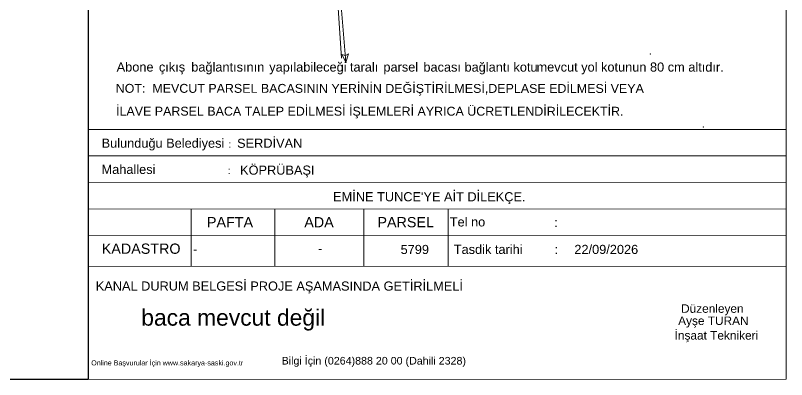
# Model space of a CAD drawing. Header units: centimetres. Extents: x 14449 to 53524, y -19051 to -10746.
# Drawn here: x 25325 to 26997, y -18783 to -17994 of the extents above; entities that cross this region are included whole.
import ezdxf

# ---------------------------------------------------------------- set-up
doc = ezdxf.new("R2010")
doc.units = ezdxf.units.CM
for name, color, linetype, lineweight in [('ANTET_BİLGİ', 1, 'Continuous', 0), ('ANTET_CIZGI', 251, 'Continuous', 0), ('ANTET_DIŞ_ÇERÇEVE', 7, 'Continuous', 0), ('ANTET_YAZI', 5, 'Continuous', 0), ('HAT', 1, 'Continuous', 0), ('IZGARA', 2, 'Continuous', 0), ('PARSEL', 4, 'Continuous', 0)]:
    doc.layers.add(name, color=color, linetype=linetype, lineweight=lineweight)
doc.styles.get("Standard").update_dxf_attribs({"font": 'arial.ttf'})

msp = doc.modelspace()

# ---------------------------------------------------------------- linework, layer by layer
at = {"color": 2, "lineweight": 25}
msp.add_lwpolyline([(23824.3, -16583.5), (25482.9, -16583.5), (25482.9, -18783.5), (23824.3, -18783.5)], close=True, dxfattribs=at)
at = {"layer": 'ANTET_CIZGI', "lineweight": 20}
for p, q in [((25482.9, -18240.9), (26996.9, -18241.2)), ((25482.9, -18297.8), (26996.9, -18298.1)), ((25482.9, -18355.6), (26996.9, -18355.9)), ((25482.9, -18413.3), (26996.8, -18413.6)), ((25706, -18413.4), (25706, -18537.7)), ((25888, -18413.4), (25887.9, -18537.7)), ((26080.9, -18413.4), (26080.9, -18537.7)), ((26263.7, -18413.5), (26263.7, -18537.8)), ((25482.9, -18471.1), (26996.8, -18471.4)), ((25482.9, -18537.6), (26996.8, -18537.9))]:
    msp.add_line(p, q, dxfattribs=at)
at = {"layer": 'ANTET_DIŞ_ÇERÇEVE'}
for p, q in [((26996.2, -18782.8), (26997.2, -16583.7)), ((25482.7, -17645.8), (25482.9, -18783.5)), ((25482.9, -18783.5), (26996.2, -18782.8))]:
    msp.add_line(p, q, dxfattribs=at)
at = {"layer": 'HAT'}
for p, q in [((25986.8, -17354.5), (26032, -18086)), ((26041.9, -18095.3), (25999.7, -17603.2)), ((26041.9, -18095.3), (26033.2, -18078.3)), ((26033.2, -18078.3), (26040.6, -18080.4)), ((26040.6, -18080.4), (26047.5, -18077.1)), ((26047.5, -18077.1), (26041.9, -18095.3))]:
    msp.add_line(p, q, dxfattribs=at)
msp.add_point((26041.9, -18095.3, 189.9), dxfattribs=at)
at = {"layer": 'IZGARA'}
msp.add_point((26816.4, -18235.4, 193.7), dxfattribs=at)
at = {"layer": 'PARSEL'}
msp.add_point((26701.9, -18077.3, 178.8), dxfattribs=at)

# ---------------------------------------------------------------- texts
for s, height, p in [('Abone ', 19.8, (25544.8, -18115.3)), ('çıkış ', 19.8, (25636.4, -18115.3)), ('bağlantısının ', 19.801, (25706.5, -18115.4)), ('yapılabileceği ', 19.801, (25875.6, -18115.4)), ('taralı ', 19.8, (26050.5, -18115.4)), ('parsel ', 19.8, (26123.1, -18115.4)), ('bacası bağlantı kotu', 19.801, (26209.8, -18115.5)), ('mevcut yol kotunun 80 cm altıdır.', 19.801, (26455.1, -18115.4)), ('baca mevcut değil', 35.412, (25598.2, -18666.5))]:
    msp.add_text(s, height=height, rotation=359.9888).set_placement(p)
at = {"layer": 'ANTET_BİLGİ'}
for s, height, p in [('Bulunduğu Belediyesi', 19.801, (25512.2, -18280.5)), (':', 14.9, (25787.1, -18280.4)), ('Mahallesi', 19.8, (25512.1, -18337.4)), (':', 14.9, (25786, -18337.5)), ("EMİNE TUNCE'YE AİT DİLEKÇE.", 19.801, (26014.1, -18396.7)), ('PAFTA', 22.23, (25740.5, -18453.1)), ('ADA', 22.23, (25951.6, -18453.2)), ('PARSEL', 22.23, (26110.2, -18453.1)), ('Tel no', 19.8, (26267, -18451.3)), (':', 19.8, (26493.6, -18452.6)), ('KADASTRO', 22.23, (25512.5, -18510.6)), ('Tasdik tarihi', 19.801, (26275.7, -18510.9)), (':', 19.8, (26494.2, -18511.2))]:
    msp.add_text(s, height=height, rotation=359.9888, dxfattribs=at).set_placement(p)
at = {"layer": 'ANTET_YAZI', "lineweight": 200}
msp.add_text('NOT:  MEVCUT PARSEL BACASININ YERİNİN DEĞİŞTİRİLMESİ,DEPLASE EDİLMESİ VEYA ', height=19.308, rotation=359.9888, dxfattribs=at).set_placement((25542.8, -18161.4))
at = {"layer": 'ANTET_YAZI', "lineweight": 100}
for s, height, p in [('İLAVE PARSEL BACA TALEP EDİLMESİ İŞLEMLERİ AYRICA ÜCRETLENDİRİLECEKTİR.', 19.308, (25543.5, -18210.9)), ('KANAL DURUM BELGESİ PROJE AŞAMASINDA GETİRİLMELİ', 19.801, (25499.5, -18590.4)), ('Online Başvurular İçin www.sakarya-saski.gov.tr', 11.033, (25489.6, -18752.7)), ('Bilgi İçin (0264)888 20 00 (Dahili 2328)', 16.55, (25902.5, -18750.8))]:
    msp.add_text(s, height=height, rotation=359.9888, dxfattribs=at).set_placement(p)
at = {"layer": 'ANTET_YAZI'}
for s, height, p in [('SERDİVAN', 19.8, (25805.9, -18280.7)), ('KÖPRÜBAŞI', 19.8, (25812.4, -18339)), ('22/09/2026', 19.8, (26537.1, -18511)), ('-', 19.8, (25710.3, -18510.5)), ('-', 19.8, (25981.5, -18509.1)), ('5799', 19.8, (26160.4, -18511.1)), ('Düzenleyen', 18.37, (26768.5, -18638.6)), ('Ayşe TURAN', 18.37, (26762.2, -18665)), ('İnşaat Teknikeri', 18.372, (26754.5, -18696.7))]:
    msp.add_text(s, height=height, rotation=359.9888, dxfattribs=at).set_placement(p)

doc.saveas('drawing.dxf')
